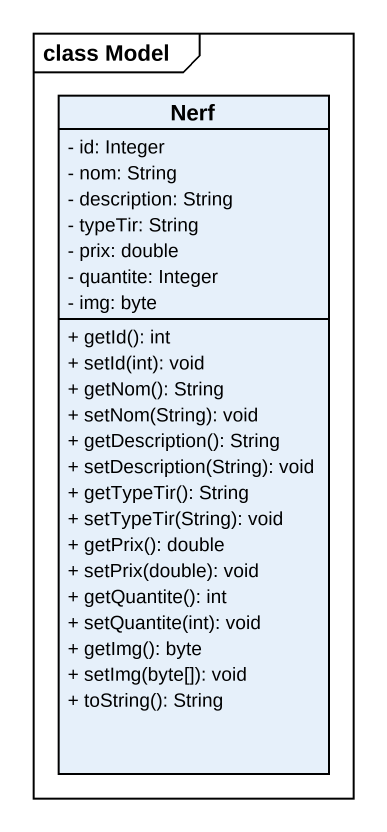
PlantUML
@startuml
mainframe class Model
hide circle
hide empty members
skinparam classAttributeIconSize 0
class Nerf {
  - id: Integer
  - nom: String
  - description: String
  - typeTir: String
  - prix: double
  - quantite: Integer
  - img: byte
  + getId(): int
  + setId(int): void
  + getNom(): String
  + setNom(String): void
  + getDescription(): String
  + setDescription(String): void
  + getTypeTir(): String
  + setTypeTir(String): void
  + getPrix(): double
  + setPrix(double): void
  + getQuantite(): int
  + setQuantite(int): void
  + getImg(): byte
  + setImg(byte[]): void
  + toString(): String
}
@enduml
